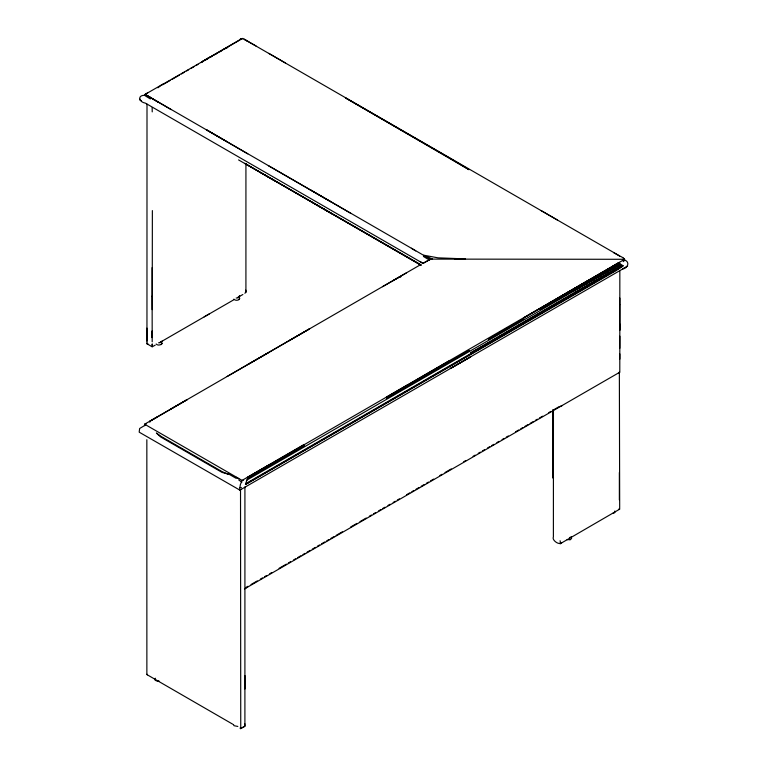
<?xml version="1.0" encoding="UTF-8"?>
<svg xmlns="http://www.w3.org/2000/svg" width="767" height="767" viewBox="0 0 767 767"><rect width="100%" height="100%" fill="white"/><g stroke="black" fill="none" stroke-linecap="round" stroke-linejoin="round"><path stroke-width="1.15" d="M622.67 269.006L239.86 490.123L139.172 432.157L139.642 428.494L144.388 425.675L144.627 424.209L309.6 328.822L288.958 340.749M146.842 439.702L146.871 674.567L232.88 724.288M146.957 341.056L147.005 104.168M152.192 341.804L152.125 296.129M240.454 728.65L244.903 726.234L244.922 486.93M619.362 371.928L619.678 506.316L619.659 509.202L618.95 509.489M619.813 359.119L619.822 353.913M619.813 348.256L619.841 271.269M619.851 266.743L619.861 264.49L618.883 263.858M152.25 296.158L152.365 210.589M245.929 163.687L245.919 292.476L244.807 293.205M619.784 304.681L619.832 298.085M619.774 330.098L619.822 324.038M304.144 444.467L242.056 480.401L240.339 484.686L239.515 490.075M152.058 331.114L151.962 337.585L152.163 331.181M150.322 98.924L145.116 95.731L145.116 94.379L162.901 84.149M152.25 344.115L152.173 346.847L146.986 343.721L146.957 328.123M553.448 409.664L553.391 536.89C551.224 540.821 562.46 547.053 560.073 540.745M147.446 674.807L147.043 674.231M162.029 341.047L161.923 341.507A3.049 1.764 0 0 1 158.587 342.791M238.432 297.117A3.039 1.755 0 0 1 239.62 298.507L239.208 299.389A3.039 1.755 0 0 1 235.411 300.127L233.772 299.178M240.272 39.146L240.838 38.561L241.989 39.175M420.421 261.729L423.173 263.474L145.414 103.152C138.281 101.886 137.514 94.782 145.097 95.329M239.208 299.389L239.62 298.507M139.91 99.154L139.795 99.863L141.349 100.717M619.678 372.273L244.558 588.883M160.504 341.785A3.039 1.755 0 0 1 162 343.539L161.128 344.546L158.98 345.064A3.039 1.755 0 0 1 156.171 343.98M144.752 425.685L145.404 424.976M161.128 344.546L162 343.539M155.413 678.239L155.011 678.622A3.039 1.755 0 0 0 155.404 680.367L156.65 680.923A3.039 1.755 0 0 0 158.98 680.923M619.861 264.49L246.782 480.152M623.216 261.652C627.253 259.524 621.874 256.955 619.87 256.073L242.727 38.379L161.07 85.329L157.935 87.793M145.922 424.209L144.627 425.455M147.648 92.865L145.452 94.149M561.597 542.739L560.054 543.755M152.355 346.703L155.222 345.15M146.583 95.616L145.184 94.581L150.735 97.562M623.082 260.483L624.664 259.294L430.69 259.112L423.096 263.254M619.822 304.815L619.813 330.232M624.616 260.023C630.311 261.959 627.742 268.354 622.478 269.073M560.217 543.736L619.573 509.24L618.643 509.154M622.775 260.358L523.851 317.826L589.018 280.099L557.082 298.631M422.924 263.474L427.813 260.646M553.525 477.544L552.691 477.956L552.671 409.799M244.481 588.883L246.322 587.743M627.598 266.034L622.785 268.757M240.8 39.127L241.73 38.561M209.717 57.142L201.913 61.83L239.409 40.018M612.929 266.197L619.285 262.41L255.334 472.961L247.52 477.592L247.52 478.483L304.298 445.685L247.501 478.598L245.565 483.766L622.631 265.89L622.238 265.334L470.449 353.021L621.941 265.056L620.685 264.232L574.119 290.655L620.263 264.001L619.717 263.704L540.61 309.159L619.583 263.541L619.583 262.65L589.037 280.176M242.88 294.509L238 297.241M170.571 409.175L187.273 399.578L149.853 421.323L149.853 422.214M268.191 465.358L247.463 477.333M557.11 299.724L573.563 290.127M567.101 539.68L570.475 539.556L571.636 538.386L571.252 537.284M386.693 396.98L407.382 384.938M407.44 385.082L448.858 360.979M419.242 265.44L227.147 376.472M162.757 84.715L170.006 80.525M172.086 79.327L179.344 75.137M181.415 73.939L184.521 72.146M186.602 70.948L188.672 69.749M190.743 68.551L193.85 66.758M195.93 65.559L198.001 64.361M201.107 62.568L203.188 61.37M205.259 60.171L208.365 58.378M210.446 57.18L212.517 55.981M214.587 54.783L217.694 52.99M219.774 51.792L221.845 50.593M159.891 342.456L234.386 299.446M393.135 280.54L406.232 273.014M245.881 587.493L247.952 586.295M251.068 584.502L257.29 580.907M260.406 579.114L262.477 577.915M264.548 576.717L266.628 575.518M269.735 573.726L271.815 572.527M279.073 568.328L286.34 564.138M288.411 562.94L290.482 561.741M293.598 559.948L295.669 558.75M297.749 557.551L300.856 555.759M302.936 554.56L305.007 553.362M307.088 552.163L310.194 550.361M312.274 549.162L315.381 547.37M317.461 546.171L319.532 544.973M321.603 543.774L324.719 541.981M326.79 540.783L328.87 539.584M330.941 538.386L334.057 536.593M336.128 535.395L342.36 531.799M350.653 527.006L356.876 523.41M359.991 521.618L366.214 518.022M369.33 516.229L371.401 515.031M373.481 513.832L375.552 512.634M378.668 510.832L380.739 509.633M382.81 508.435L384.89 507.246M387.997 505.443L390.077 504.245M393.183 502.452L395.264 501.254M397.335 500.055L399.415 498.857M406.673 494.667L409.789 492.865M411.86 491.666L413.931 490.468M416.011 489.269L419.118 487.476M421.198 486.278L424.304 484.485M426.385 483.287L428.456 482.088M430.536 480.89L433.643 479.087M439.865 475.502L441.945 474.303M445.052 472.501L451.284 468.905M463.728 461.724L465.799 460.526M473.066 456.336L475.137 455.138M478.253 453.335L480.324 452.137M482.405 450.938L484.476 449.74M487.591 447.947L489.662 446.749M491.733 445.55L493.814 444.352M496.92 442.559L499.001 441.361M502.107 439.558L504.187 438.369M506.258 437.171L508.339 435.972M515.597 431.773L518.713 429.98M520.783 428.782L522.854 427.583M524.935 426.385L528.041 424.592M530.122 423.394L533.228 421.591M535.308 420.393L537.379 419.204M539.46 418.005L542.566 416.203M548.788 412.608L550.869 411.409M553.975 409.616L559.162 406.625M247.751 364.565L268.306 352.753M450.526 368.409L470.679 356.818L450.382 368.496M204.214 316.838L209.372 313.885M382.512 286.685L400.623 276.388L400.623 277.165M149.862 421.141L157.638 416.711M562 405.724L559.689 406.587M145.922 423.489L144.627 424.209L242.056 480.401M242.142 727.758L244.903 726.234L244.769 723.617M618.787 372.82L619.794 372.177L619.822 336.205M223.561 49.385L227.77 47.496M239.908 489.921L241.365 489.26M242.094 480.66L243.542 480.056M569.776 539.776L570.475 539.556M612.785 513.411L613.849 513.123A3.039 1.755 0 0 0 614.798 511.062M569.411 537.6L570.773 537.149A3.058 1.764 0 0 0 571.434 536.574M430.69 259.112L432.214 258.901L423.796 255.21L438.005 257.837L465.377 258.901L454.639 259.121M237.837 726.445L234.04 725.707A3.039 1.755 0 0 1 233.657 724.594M241.384 487.486L239.726 487.62M146.986 343.721L147.465 343.693M613.542 265.583L623.485 265.756M619.688 256.063L613.533 252.564M148.462 344.297L147.235 343.99L147.053 343.165M238.748 479.96L241.864 482.165M330.769 201.702L268.383 165.682M418.772 263.944L420.757 265.085L418.82 263.915M420.815 265.123L238.556 159.91M248.134 41.543L244.127 39.242L256.044 46.001M146.679 95.329L428.216 257.961L429.625 258.968L429.606 260.042M145.116 94.379L171.108 109.595M423.413 256.456L429.041 259.869M421.217 264.951L244.702 163.342L420.767 264.998M228.48 473.91L236.303 478.416M540.975 210.503L557.427 220.024M268.786 53.354L285.276 62.894M309.926 189.583L350.672 213.264M247.76 153.851L206.898 130.102M206.985 130.045L227.329 141.905M311.507 201.913L332.495 214.166M260.732 172.652L274.586 180.734M150.581 97.677L158.309 102.279M236.341 477.285L238.777 478.761M411.39 248.249L415.704 250.886M623.37 258.172L624.309 258.891M240.033 728.084L240.752 728.65L240.522 489.48M152.125 344.095L152.192 345.351M245.823 290.099L245.929 292.035M152.163 107.581L152.221 111.886M152.125 267.635L152.163 309.628M244.922 675.516L244.941 689.006M619.362 472.482L619.362 499.988M236.178 297.999A3.049 1.764 0 0 0 238.729 297.491L239.525 296.704A3.049 1.764 0 0 0 239.39 295.573M245.469 484.476L616.169 270.607L622.727 266.178L245.469 484.476M506.527 328.554L488.358 339.225L523.851 318.717L506.527 328.554M469.068 350.586L386.712 398.169L469.068 350.586M228.374 474.198L222.056 472.405L160.619 436.941L156.372 433.019L161.262 436.5L222.43 471.81L228.374 474.198M449.481 157.954L345.428 97.879L468.963 169.689L449.481 157.954"/></g></svg>
